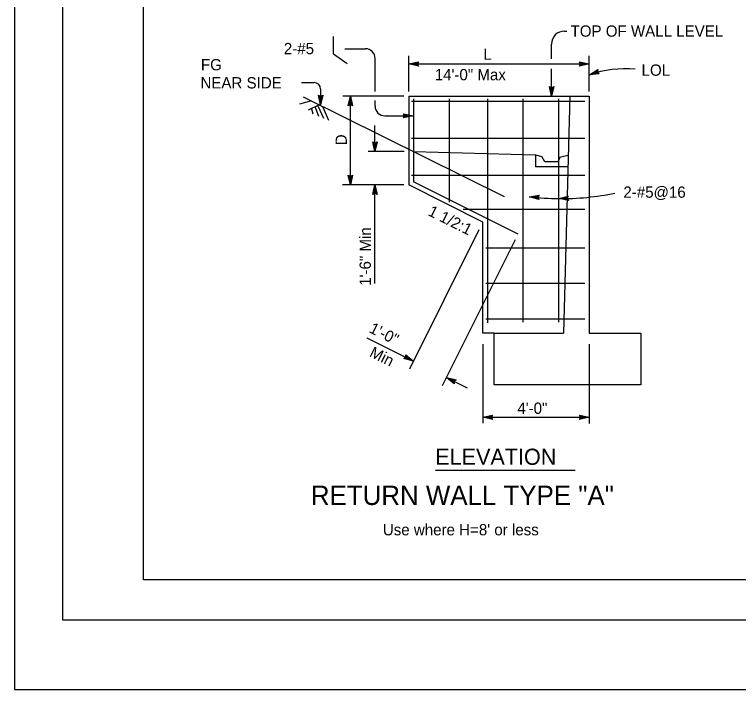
# Model space of a CAD drawing. Extents: x -894 to 866, y -472 to 714.
# Drawn here: x -894 to -444.9, y -472.4 to -53.9 of the extents above; entities that cross this region are included whole.
import ezdxf

# ---------------------------------------------------------------- set-up
doc = ezdxf.new("R2010")
doc.units = 0
for name, color, linetype in [('border_PLOTTING-ELEMENTS', 7, 'Continuous'), ('border_rw_22x34_Cut_Lines', 7, 'Continuous'), ('border_SHEET', 7, 'Continuous'), ('rd_PROFILE-OG', 7, 'Continuous'), ('str_Concrete-A', 7, 'Continuous'), ('str_Concrete-B', 7, 'Continuous'), ('str_Reinforcement-A', 7, 'Continuous'), ('str_Reinforcement-B', 7, 'Continuous'), ('str_Text-A', 7, 'Continuous')]:
    doc.layers.add(name, color=color, linetype=linetype)

msp = doc.modelspace()

# ---------------------------------------------------------------- linework, layer by layer
at = {"layer": 'border_PLOTTING-ELEMENTS'}
for points in [[(-894.04, -472.44), (865.96, -472.44), (865.96, 713.56), (-894.04, 713.56)], [(-864.04, 670.56), (835.96, 670.56), (835.96, -429.44), (-864.04, -429.44)]]:
    msp.add_lwpolyline(points, close=True, dxfattribs=at)
at = {"layer": 'border_rw_22x34_Cut_Lines'}
msp.add_lwpolyline([(-864.04, 670.56), (835.96, 670.56), (835.96, -429.44), (-864.04, -429.44)], close=True, dxfattribs=at)
at = {"layer": 'border_SHEET'}
for p, q in [((-814.04, -404.44), (-814.04, 645.56)), ((810.96, -404.44), (-814.04, -404.44))]:
    msp.add_line(p, q, dxfattribs=at)
at = {"layer": 'rd_PROFILE-OG'}
for p, q in [((-709.85, -107.5), (-717.21, -109.51)), ((-705.02, -109.93), (-711.89, -113.2)), ((-707.62, -111.49), (-705.46, -117.03)), ((-705.83, -110.53), (-702.42, -118.14)), ((-703.06, -110.93), (-699.24, -119.44)), ((-709.78, -112.33), (-709.06, -115.51))]:
    msp.add_line(p, q, dxfattribs=at)
msp.add_lwpolyline([(-714.96, -104.98), (-590.2, -166.83)], dxfattribs=at)
at = {"layer": 'str_Concrete-A'}
for p, q in [((-649.46, -104.61), (-649.46, -159.61)), ((-649.46, -104.61), (-537.46, -104.61)), ((-549.46, -104.61), (-553.46, -251.61)), ((-537.46, -104.61), (-537.46, -251.61)), ((-603.46, -182.61), (-649.46, -159.61)), ((-603.46, -251.61), (-603.46, -182.61)), ((-596.46, -251.61), (-603.46, -251.61)), ((-596.46, -283.61), (-596.46, -251.61)), ((-596.46, -251.61), (-553.46, -251.61)), ((-537.46, -251.61), (-505.46, -251.61)), ((-505.46, -251.61), (-505.46, -283.61)), ((-505.46, -283.61), (-596.46, -283.61)), ((-505.46, -283.61), (-505.46, -283.61))]:
    msp.add_line(p, q, dxfattribs=at)
at = {"layer": 'str_Concrete-B'}
for p, q in [((-646.34, -138.93), (-570.95, -140.85)), ((-570.95, -140.85), (-570.95, -148.35)), ((-570.95, -140.85), (-567.02, -142)), ((-565.08, -145.35), (-567.02, -142)), ((-557.08, -145.35), (-555.3, -142.27)), ((-555.3, -142.27), (-550.5, -141.24)), ((-557.08, -145.35), (-565.08, -145.35)), ((-550.7, -148.35), (-570.95, -148.35))]:
    msp.add_line(p, q, dxfattribs=at)
at = {"layer": 'str_Reinforcement-A'}
for p, q in [((-646.46, -106.33), (-646.46, -157.76)), ((-624.46, -106.15), (-624.46, -170.35)), ((-600.46, -245.09), (-600.46, -106.15)), ((-578.46, -244.74), (-578.46, -106.15)), ((-556.46, -244.74), (-556.46, -106.15)), ((-581.68, -190.15), (-646.46, -157.76))]:
    msp.add_line(p, q, dxfattribs=at)
at = {"layer": 'str_Reinforcement-B'}
for p, q in [((-647.72, -107.61), (-540.24, -107.61)), ((-647.72, -130.61), (-540.24, -130.61)), ((-647.72, -153.61), (-540.24, -153.61)), ((-615.78, -174.61), (-540.24, -174.61)), ((-601.57, -198.61), (-540.24, -198.61)), ((-601.57, -220.61), (-540.24, -220.61)), ((-601.57, -242.61), (-540.24, -242.61))]:
    msp.add_line(p, q, dxfattribs=at)
at = {"layer": 'str_Text-A'}
for p, q in [((-552.9, -64.25), (-551.4, -64.25)), ((-696.08, -78.36), (-696.08, -67.6)), ((-689.1, -75.17), (-676.35, -75.17)), ((-560.9, -81.52), (-560.9, -72.25)), ((-696.08, -78.36), (-687.66, -84.34)), ((-649.46, -101.61), (-649.46, -79.61)), ((-537.46, -101.61), (-537.46, -79.61)), ((-670.35, -101.63), (-670.35, -81.17)), ((-649.46, -84.61), (-643.46, -83.28)), ((-649.46, -84.61), (-537.46, -84.61)), ((-643.46, -85.95), (-649.46, -84.61)), ((-649.46, -84.61), (-649.46, -84.61)), ((-643.68, -85.6), (-648.08, -84.61)), ((-648.07, -84.61), (-643.69, -83.64)), ((-646.7, -84.61), (-643.87, -83.99)), ((-643.91, -85.24), (-646.7, -84.61)), ((-645.32, -84.61), (-644.11, -84.35)), ((-644.09, -84.89), (-645.32, -84.61)), ((-643.46, -83.28), (-644.26, -84.61)), ((-644.26, -84.61), (-643.46, -85.95)), ((-643.46, -83.28), (-643.46, -83.28)), ((-542.66, -84.61), (-543.46, -83.27)), ((-543.46, -83.27), (-543.46, -83.27)), ((-543.46, -83.27), (-537.46, -84.61)), ((-537.46, -84.61), (-543.46, -85.94)), ((-543.46, -85.94), (-542.66, -84.61)), ((-543.24, -83.63), (-538.84, -84.61)), ((-538.85, -84.62), (-543.23, -85.58)), ((-540.22, -84.61), (-543.05, -85.24)), ((-543.01, -83.99), (-540.22, -84.61)), ((-542.83, -84.33), (-541.6, -84.61)), ((-541.6, -84.61), (-542.81, -84.88)), ((-537.46, -84.61), (-537.46, -84.61)), ((-643.46, -85.95), (-643.46, -85.95)), ((-560.9, -104.59), (-560.9, -87.57)), ((-543.46, -85.94), (-543.46, -85.94)), ((-537.38, -91.32), (-532.13, -88.11)), ((-536.06, -90.87), (-532.24, -88.53)), ((-534.76, -90.43), (-532.29, -88.92)), ((-533.45, -89.98), (-532.4, -89.33)), ((-532.13, -88.11), (-532.46, -89.63)), ((-532.46, -89.63), (-531.27, -90.64)), ((-532.13, -88.11), (-532.13, -88.11)), ((-531.27, -90.64), (-537.38, -91.32)), ((-537.38, -91.32), (-537.38, -91.32)), ((-531.59, -90.37), (-536.07, -90.87)), ((-531.92, -90.11), (-534.76, -90.43)), ((-532.2, -89.84), (-533.45, -89.98)), ((-531.27, -90.64), (-531.27, -90.64)), ((-716.02, -96.2), (-708.18, -96.2)), ((-560.9, -104.59), (-562.23, -98.59)), ((-562.23, -98.59), (-562.23, -98.59)), ((-562.23, -98.59), (-560.9, -99.39)), ((-560.9, -99.39), (-559.56, -98.59)), ((-559.56, -98.59), (-560.9, -104.59)), ((-559.91, -98.81), (-560.9, -103.21)), ((-559.56, -98.59), (-559.56, -98.59)), ((-704.18, -100.2), (-704.18, -109.96)), ((-560.9, -103.2), (-561.87, -98.83)), ((-560.9, -101.83), (-561.52, -99)), ((-560.89, -100.45), (-561.16, -99.24)), ((-560.27, -99.04), (-560.9, -101.83)), ((-560.62, -99.22), (-560.89, -100.45)), ((-704.18, -109.96), (-705.51, -103.96)), ((-705.51, -103.96), (-705.51, -103.96)), ((-705.51, -103.96), (-704.18, -104.76)), ((-704.18, -108.57), (-705.15, -104.2)), ((-704.18, -107.2), (-704.81, -104.37)), ((-704.18, -105.82), (-704.45, -104.61)), ((-704.18, -104.76), (-702.84, -103.96)), ((-702.84, -103.96), (-704.18, -109.96)), ((-703.2, -104.18), (-704.18, -108.58)), ((-703.56, -104.41), (-704.18, -107.2)), ((-703.9, -104.59), (-704.18, -105.82)), ((-702.84, -103.96), (-702.84, -103.96)), ((-652.46, -104.61), (-690.33, -104.61)), ((-687.05, -110.61), (-685.71, -104.61)), ((-686.69, -110.4), (-685.71, -105.99)), ((-686.34, -110.16), (-685.71, -107.37)), ((-685.71, -159.61), (-685.71, -104.61)), ((-685.71, -104.61), (-685.71, -104.61)), ((-685.71, -104.61), (-684.38, -110.61)), ((-685.71, -159.61), (-685.71, -104.61)), ((-685.71, -106), (-684.74, -110.38)), ((-685.71, -107.37), (-685.09, -110.2)), ((-670.35, -110.78), (-670.35, -107.36)), ((-560.9, -104.59), (-560.9, -104.59)), ((-704.18, -109.96), (-704.18, -109.96)), ((-685.71, -109.81), (-687.05, -110.61)), ((-687.05, -110.61), (-687.05, -110.61)), ((-685.99, -109.99), (-685.71, -108.76)), ((-685.71, -108.76), (-685.45, -109.96)), ((-684.38, -110.61), (-685.71, -109.81)), ((-684.38, -110.61), (-684.38, -110.61)), ((-651.97, -116.78), (-652.77, -115.44)), ((-652.77, -115.44), (-652.77, -115.44)), ((-652.77, -115.44), (-646.77, -116.78)), ((-652.56, -115.8), (-648.15, -116.78)), ((-652.32, -116.16), (-649.54, -116.78)), ((-652.15, -116.51), (-650.92, -116.78)), ((-664.35, -116.78), (-646.77, -116.78)), ((-646.77, -116.78), (-652.77, -118.11)), ((-652.77, -118.11), (-651.97, -116.78)), ((-652.77, -118.11), (-652.77, -118.11)), ((-648.16, -116.79), (-652.54, -117.76)), ((-649.54, -116.78), (-652.36, -117.41)), ((-650.92, -116.78), (-652.13, -117.05)), ((-646.77, -116.78), (-646.77, -116.78)), ((-670.43, -138.93), (-670.43, -122.7)), ((-670.43, -138.93), (-671.76, -132.93)), ((-671.76, -132.93), (-671.76, -132.93)), ((-671.76, -132.93), (-670.43, -133.73)), ((-670.43, -138.93), (-671.76, -132.93)), ((-671.76, -132.93), (-671.76, -132.93)), ((-671.76, -132.93), (-670.43, -133.73)), ((-670.43, -137.54), (-671.4, -133.17)), ((-670.43, -137.54), (-671.4, -133.17)), ((-670.43, -136.17), (-671.06, -133.34)), ((-670.43, -136.17), (-671.06, -133.34)), ((-670.43, -134.79), (-670.7, -133.58)), ((-670.43, -134.79), (-670.7, -133.58)), ((-670.43, -133.73), (-669.09, -132.93)), ((-669.09, -132.93), (-670.43, -138.93)), ((-670.43, -133.73), (-669.09, -132.93)), ((-669.09, -132.93), (-670.43, -138.93)), ((-669.45, -133.15), (-670.43, -137.55)), ((-669.45, -133.15), (-670.43, -137.55)), ((-669.81, -133.38), (-670.43, -136.17)), ((-669.81, -133.38), (-670.43, -136.17)), ((-670.15, -133.56), (-670.43, -134.79)), ((-670.15, -133.56), (-670.43, -134.79)), ((-669.09, -132.93), (-669.09, -132.93)), ((-669.09, -132.93), (-669.09, -132.93)), ((-652.34, -138.93), (-674.66, -138.93)), ((-670.43, -138.93), (-670.43, -138.93)), ((-670.43, -138.93), (-670.43, -138.93)), ((-685.71, -159.61), (-687.04, -153.61)), ((-687.04, -153.61), (-687.04, -153.61)), ((-687.04, -153.61), (-685.71, -154.41)), ((-685.71, -158.22), (-686.68, -153.85)), ((-685.71, -156.85), (-686.33, -154.02)), ((-685.71, -155.47), (-685.98, -154.26)), ((-685.71, -154.41), (-684.37, -153.61)), ((-684.37, -153.61), (-685.71, -159.61)), ((-684.73, -153.83), (-685.71, -158.23)), ((-685.09, -154.06), (-685.71, -156.85)), ((-685.43, -154.24), (-685.71, -155.47)), ((-684.37, -153.61), (-684.37, -153.61)), ((-652.46, -159.61), (-690.63, -159.61)), ((-685.71, -159.61), (-685.71, -159.61)), ((-671.77, -165.61), (-670.43, -159.61)), ((-671.41, -165.4), (-670.43, -160.99)), ((-670.43, -220.66), (-670.43, -159.61)), ((-670.43, -159.61), (-670.43, -159.61)), ((-670.43, -159.61), (-669.1, -165.61)), ((-670.43, -161), (-669.46, -165.38)), ((-670.43, -164.81), (-671.77, -165.61)), ((-671.77, -165.61), (-671.77, -165.61)), ((-671.06, -165.16), (-670.43, -162.37)), ((-670.71, -164.98), (-670.43, -163.76)), ((-670.43, -162.37), (-669.81, -165.2)), ((-670.43, -163.76), (-670.17, -164.96)), ((-669.1, -165.61), (-670.43, -164.81)), ((-669.1, -165.61), (-669.1, -165.61)), ((-574.67, -166.9), (-568.59, -166)), ((-568.59, -166), (-569.48, -167.27)), ((-568.59, -166), (-568.59, -166)), ((-568.78, -168.66), (-574.67, -166.9)), ((-574.67, -166.9), (-574.67, -166.9)), ((-568.97, -168.29), (-573.29, -167)), ((-573.28, -167), (-568.85, -166.34)), ((-571.92, -167.1), (-569.05, -166.67)), ((-569.18, -167.92), (-571.92, -167.1)), ((-570.54, -167.2), (-569.31, -167.02)), ((-569.33, -167.56), (-570.54, -167.2)), ((-569.48, -167.27), (-568.78, -168.66)), ((-568.78, -168.66), (-568.78, -168.66)), ((-556.43, -168.11), (-550.5, -166.52)), ((-550.38, -169.18), (-556.43, -168.11)), ((-556.43, -168.11), (-556.43, -168.11)), ((-550.61, -168.84), (-555.05, -168.05)), ((-555.04, -168.04), (-550.71, -166.89)), ((-553.67, -167.99), (-550.88, -167.24)), ((-550.86, -168.49), (-553.67, -167.99)), ((-552.29, -167.93), (-551.1, -167.61)), ((-551.05, -168.15), (-552.29, -167.93)), ((-550.5, -166.52), (-551.24, -167.88)), ((-551.24, -167.88), (-550.38, -169.18)), ((-550.5, -166.52), (-550.5, -166.52)), ((-550.38, -169.18), (-550.38, -169.18)), ((-603.46, -258.37), (-603.46, -307.26)), ((-537.46, -258.37), (-537.46, -307.42)), ((-651.21, -266.48), (-651.33, -264.93)), ((-651.33, -264.93), (-651.33, -264.93)), ((-651.33, -264.93), (-646.56, -268.81)), ((-652.52, -267.32), (-651.21, -266.48)), ((-646.56, -268.81), (-652.52, -267.32)), ((-652.52, -267.32), (-652.52, -267.32)), ((-647.81, -268.19), (-652.15, -267.1)), ((-649.03, -267.57), (-651.84, -266.87)), ((-650.26, -266.95), (-651.47, -266.65)), ((-651.29, -265.34), (-647.79, -268.19)), ((-651.24, -265.77), (-649.03, -267.57)), ((-651.24, -266.16), (-650.26, -266.95)), ((-646.56, -268.81), (-646.56, -268.81)), ((-621.35, -282.91), (-626.12, -279.03)), ((-626.12, -279.03), (-626.12, -279.03)), ((-626.12, -279.03), (-620.16, -280.52)), ((-621.39, -282.5), (-624.88, -279.65)), ((-624.87, -279.65), (-620.53, -280.74)), ((-621.43, -282.07), (-623.65, -280.27)), ((-623.65, -280.27), (-620.84, -280.97)), ((-621.44, -281.68), (-622.41, -280.89)), ((-622.41, -280.89), (-621.21, -281.19)), ((-620.16, -280.52), (-621.47, -281.36)), ((-621.47, -281.36), (-621.35, -282.91)), ((-621.35, -282.91), (-621.35, -282.91)), ((-620.16, -280.52), (-620.16, -280.52)), ((-603.46, -303.67), (-597.46, -302.34)), ((-603.46, -303.67), (-537.46, -303.67)), ((-597.46, -305.01), (-603.46, -303.67)), ((-603.46, -303.67), (-603.46, -303.67)), ((-597.68, -304.65), (-602.08, -303.67)), ((-602.07, -303.67), (-597.7, -302.7)), ((-600.7, -303.67), (-597.87, -303.05)), ((-597.91, -304.29), (-600.7, -303.67)), ((-599.32, -303.67), (-598.11, -303.41)), ((-598.09, -303.95), (-599.32, -303.67)), ((-597.46, -302.34), (-598.26, -303.67)), ((-598.26, -303.67), (-597.46, -305.01)), ((-597.46, -302.34), (-597.46, -302.34)), ((-597.46, -305.01), (-597.46, -305.01)), ((-542.66, -303.67), (-543.46, -302.33)), ((-543.46, -302.33), (-543.46, -302.33)), ((-543.46, -302.33), (-537.46, -303.67)), ((-537.46, -303.67), (-543.46, -305)), ((-543.46, -305), (-542.66, -303.67)), ((-543.46, -305), (-543.46, -305)), ((-543.24, -302.69), (-538.84, -303.67)), ((-538.85, -303.67), (-543.23, -304.64)), ((-540.22, -303.67), (-543.05, -304.29)), ((-543.01, -303.05), (-540.22, -303.67)), ((-542.83, -303.39), (-541.6, -303.67)), ((-541.6, -303.67), (-542.81, -303.93)), ((-537.46, -303.67), (-537.46, -303.67)), ((-632.84, -336.49), (-546.3, -336.49))]:
    msp.add_line(p, q, dxfattribs=at)
for points in [[(-605.9, -187.48), (-649.11, -273.91)], [(-583.46, -193.71), (-628.67, -284.13)], [(-675.56, -254.31), (-646.56, -268.81)], [(-626.12, -279.03), (-613.18, -285.5)]]:
    msp.add_lwpolyline(points, dxfattribs=at)
for centre, radius, start, end in [((-552.9, -72.25), 8, 90, 180), ((-676.35, -81.17), 6, 0, 90), ((-514.91, -156.73), 69.16, 85.1104, 108.9524), ((-708.18, -100.2), 4, 0, 90), ((-664.35, -110.78), 6, 180, 270), ((-554.96, -6.66), 161.46, 269.4781, 281.9298), ((-554.96, -6.66), 161.46, 262.9883, 269.4781)]:
    msp.add_arc(centre, radius, start, end, dxfattribs=at)

# ---------------------------------------------------------------- texts
for s, height, p in [('TOP OF WALL LEVEL', 7, (-549.1, -67.71)), ('2-#5', 7, (-726.96, -78.56)), ('L', 7, (-603.12, -82.05)), ('FG', 7, (-778.39, -88.56)), ('LOL', 7, (-505.05, -91.93)), ('14\'-0" Max', 7, (-633.35, -94.73)), ('NEAR SIDE', 7, (-778.69, -99.79)), ('2-#5@16', 7, (-516.33, -167.56)), ('4\'-0"', 7, (-582.1, -301.53)), ('ELEVATION', 10, (-633, -333.13)), ('RETURN WALL TYPE "A"', 12, (-710.16, -358.03)), ("Use where H=8' or less", 7, (-665.55, -376.86))]:
    msp.add_text(s, height=height, dxfattribs=at).set_placement(p)
for s, rotation, p in [('D', 90, (-687.86, -135.01)), ('1 1/2:1', 333.435, (-638.02, -178.19)), ('1\'-6" Min', 90, (-672.97, -222.16)), ('1\'-0"', 333.435, (-674.59, -250.77)), ('Min', 333.435, (-674.37, -265.68))]:
    msp.add_text(s, height=7, rotation=rotation, dxfattribs=at).set_placement(p)

doc.saveas('drawing.dxf')
